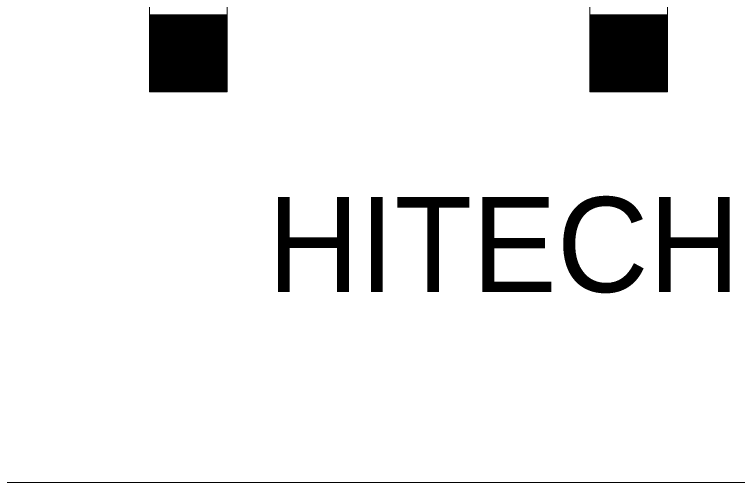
# Model space of a CAD drawing. Units: millimetres at full size; details may follow other scales. Extents: x -2000 to 2000, y -1385 to 1385.
# Drawn here: x -1757.9 to -1618.3, y -1385 to -1294.6 of the extents above; entities that cross this region are included whole.
import ezdxf
from ezdxf.enums import TextEntityAlignment as Align

# ---------------------------------------------------------------- set-up
doc = ezdxf.new("R2010")
doc.units = ezdxf.units.MM
doc.header["$LTSCALE"] = 10
doc.layers.add('1-1_0', color=7, linetype='Continuous', lineweight=20)
doc.layers.add('8-0', color=7, linetype='Continuous', lineweight=9)
doc.layers.add('9-0', color=7, linetype='Continuous')
doc.styles.add('AR ADGothicJP Medium', font='')
doc.styles.get('AR ADGothicJP Medium').set_extended_font_data('AR ADGothicJP Medium')

msp = doc.modelspace()

# ---------------------------------------------------------------- linework, layer by layer
at = {"layer": '1-1_0'}
msp.add_lwpolyline([(-2000, -1385), (2000, -1385), (2000, 1385), (-2000, 1385)], close=True, dxfattribs=at)
at = {"layer": '8-0', "lineweight": 20}
for p, q in [((-1716.81, -1309.55), (-1716.81, -1209.55)), ((-1646.81, -1309.55), (-1646.81, -1209.55)), ((-1631.81, -1309.55), (-1631.81, -1209.55)), ((-1731.81, -1267.05), (-1731.81, -1309.55)), ((-1731.81, -1309.55), (-1716.81, -1309.55)), ((-1646.81, -1309.55), (-1631.81, -1309.55))]:
    msp.add_line(p, q, dxfattribs=at)
at = {"layer": '8-0'}
for p, q in [((-1716.81, -1267.05), (-1716.81, -1309.55)), ((-1731.81, -1294.65), (-1716.81, -1294.65)), ((-1731.81, -1294.65), (-1716.81, -1294.65)), ((-1731.81, -1294.75), (-1716.81, -1294.75)), ((-1731.81, -1294.75), (-1716.81, -1294.75)), ((-1731.81, -1294.85), (-1716.81, -1294.85)), ((-1731.81, -1294.85), (-1716.81, -1294.85)), ((-1731.81, -1294.95), (-1716.81, -1294.95)), ((-1731.81, -1294.95), (-1716.81, -1294.95)), ((-1731.81, -1295.05), (-1716.81, -1295.05)), ((-1731.81, -1295.05), (-1716.81, -1295.05)), ((-1731.81, -1295.15), (-1716.81, -1295.15)), ((-1731.81, -1295.15), (-1716.81, -1295.15)), ((-1731.81, -1295.25), (-1716.81, -1295.25)), ((-1731.81, -1295.25), (-1716.81, -1295.25)), ((-1731.81, -1295.35), (-1716.81, -1295.35)), ((-1731.81, -1295.35), (-1716.81, -1295.35)), ((-1731.81, -1295.45), (-1716.81, -1295.45)), ((-1731.81, -1295.45), (-1716.81, -1295.45)), ((-1646.81, -1294.65), (-1631.81, -1294.65)), ((-1646.81, -1294.75), (-1631.81, -1294.75)), ((-1646.81, -1294.85), (-1631.81, -1294.85)), ((-1646.81, -1294.95), (-1631.81, -1294.95)), ((-1646.81, -1295.05), (-1631.81, -1295.05)), ((-1646.81, -1295.15), (-1631.81, -1295.15)), ((-1646.81, -1295.25), (-1631.81, -1295.25)), ((-1646.81, -1295.35), (-1631.81, -1295.35)), ((-1646.81, -1295.45), (-1631.81, -1295.45)), ((-1731.81, -1295.55), (-1716.81, -1295.55)), ((-1731.81, -1295.55), (-1716.81, -1295.55)), ((-1731.81, -1295.65), (-1716.81, -1295.65)), ((-1731.81, -1295.65), (-1716.81, -1295.65)), ((-1731.81, -1295.75), (-1716.81, -1295.75)), ((-1731.81, -1295.75), (-1716.81, -1295.75)), ((-1731.81, -1295.85), (-1716.81, -1295.85)), ((-1731.81, -1295.85), (-1716.81, -1295.85)), ((-1731.81, -1295.95), (-1716.81, -1295.95)), ((-1731.81, -1295.95), (-1716.81, -1295.95)), ((-1731.81, -1296.05), (-1716.81, -1296.05)), ((-1731.81, -1296.05), (-1716.81, -1296.05)), ((-1731.81, -1296.15), (-1716.81, -1296.15)), ((-1731.81, -1296.15), (-1716.81, -1296.15)), ((-1731.81, -1296.25), (-1716.81, -1296.25)), ((-1731.81, -1296.25), (-1716.81, -1296.25)), ((-1731.81, -1296.35), (-1716.81, -1296.35)), ((-1731.81, -1296.35), (-1716.81, -1296.35)), ((-1731.81, -1296.45), (-1716.81, -1296.45)), ((-1731.81, -1296.45), (-1716.81, -1296.45)), ((-1731.81, -1296.55), (-1716.81, -1296.55)), ((-1731.81, -1296.55), (-1716.81, -1296.55)), ((-1731.81, -1296.65), (-1716.81, -1296.65)), ((-1731.81, -1296.65), (-1716.81, -1296.65)), ((-1731.81, -1296.75), (-1716.81, -1296.75)), ((-1731.81, -1296.75), (-1716.81, -1296.75)), ((-1731.81, -1296.85), (-1716.81, -1296.85)), ((-1731.81, -1296.85), (-1716.81, -1296.85)), ((-1646.81, -1295.55), (-1631.81, -1295.55)), ((-1646.81, -1295.65), (-1631.81, -1295.65)), ((-1646.81, -1295.75), (-1631.81, -1295.75)), ((-1646.81, -1295.85), (-1631.81, -1295.85)), ((-1646.81, -1295.95), (-1631.81, -1295.95)), ((-1646.81, -1296.05), (-1631.81, -1296.05)), ((-1646.81, -1296.15), (-1631.81, -1296.15)), ((-1646.81, -1296.25), (-1631.81, -1296.25)), ((-1646.81, -1296.35), (-1631.81, -1296.35)), ((-1646.81, -1296.45), (-1631.81, -1296.45)), ((-1646.81, -1296.55), (-1631.81, -1296.55)), ((-1646.81, -1296.65), (-1631.81, -1296.65)), ((-1646.81, -1296.75), (-1631.81, -1296.75)), ((-1646.81, -1296.85), (-1631.81, -1296.85)), ((-1731.81, -1296.95), (-1716.81, -1296.95)), ((-1731.81, -1296.95), (-1716.81, -1296.95)), ((-1731.81, -1297.05), (-1716.81, -1297.05)), ((-1731.81, -1297.05), (-1716.81, -1297.05)), ((-1731.81, -1297.15), (-1716.81, -1297.15)), ((-1731.81, -1297.15), (-1716.81, -1297.15)), ((-1731.81, -1297.25), (-1716.81, -1297.25)), ((-1731.81, -1297.25), (-1716.81, -1297.25)), ((-1731.81, -1297.35), (-1716.81, -1297.35)), ((-1731.81, -1297.35), (-1716.81, -1297.35)), ((-1731.81, -1297.45), (-1716.81, -1297.45)), ((-1731.81, -1297.45), (-1716.81, -1297.45)), ((-1731.81, -1297.55), (-1716.81, -1297.55)), ((-1731.81, -1297.55), (-1716.81, -1297.55)), ((-1731.81, -1297.65), (-1716.81, -1297.65)), ((-1731.81, -1297.65), (-1716.81, -1297.65)), ((-1731.81, -1297.75), (-1716.81, -1297.75)), ((-1731.81, -1297.75), (-1716.81, -1297.75)), ((-1731.81, -1297.85), (-1716.81, -1297.85)), ((-1731.81, -1297.85), (-1716.81, -1297.85)), ((-1731.81, -1297.95), (-1716.81, -1297.95)), ((-1731.81, -1297.95), (-1716.81, -1297.95)), ((-1731.81, -1298.05), (-1716.81, -1298.05)), ((-1731.81, -1298.05), (-1716.81, -1298.05)), ((-1731.81, -1298.15), (-1716.81, -1298.15)), ((-1731.81, -1298.15), (-1716.81, -1298.15)), ((-1731.81, -1298.25), (-1716.81, -1298.25)), ((-1731.81, -1298.25), (-1716.81, -1298.25)), ((-1646.81, -1296.95), (-1631.81, -1296.95)), ((-1646.81, -1297.05), (-1631.81, -1297.05)), ((-1646.81, -1297.15), (-1631.81, -1297.15)), ((-1646.81, -1297.25), (-1631.81, -1297.25)), ((-1646.81, -1297.35), (-1631.81, -1297.35)), ((-1646.81, -1297.45), (-1631.81, -1297.45)), ((-1646.81, -1297.55), (-1631.81, -1297.55)), ((-1646.81, -1297.65), (-1631.81, -1297.65)), ((-1646.81, -1297.75), (-1631.81, -1297.75)), ((-1646.81, -1297.85), (-1631.81, -1297.85)), ((-1646.81, -1297.95), (-1631.81, -1297.95)), ((-1646.81, -1298.05), (-1631.81, -1298.05)), ((-1646.81, -1298.15), (-1631.81, -1298.15)), ((-1646.81, -1298.25), (-1631.81, -1298.25)), ((-1731.81, -1298.35), (-1716.81, -1298.35)), ((-1731.81, -1298.35), (-1716.81, -1298.35)), ((-1731.81, -1298.45), (-1716.81, -1298.45)), ((-1731.81, -1298.45), (-1716.81, -1298.45)), ((-1731.81, -1298.55), (-1716.81, -1298.55)), ((-1731.81, -1298.55), (-1716.81, -1298.55)), ((-1731.81, -1298.65), (-1716.81, -1298.65)), ((-1731.81, -1298.65), (-1716.81, -1298.65)), ((-1731.81, -1298.75), (-1716.81, -1298.75)), ((-1731.81, -1298.75), (-1716.81, -1298.75)), ((-1731.81, -1298.85), (-1716.81, -1298.85)), ((-1731.81, -1298.85), (-1716.81, -1298.85)), ((-1731.81, -1298.95), (-1716.81, -1298.95)), ((-1731.81, -1298.95), (-1716.81, -1298.95)), ((-1731.81, -1299.05), (-1716.81, -1299.05)), ((-1731.81, -1299.05), (-1716.81, -1299.05)), ((-1731.81, -1299.15), (-1716.81, -1299.15)), ((-1731.81, -1299.15), (-1716.81, -1299.15)), ((-1731.81, -1299.25), (-1716.81, -1299.25)), ((-1731.81, -1299.25), (-1716.81, -1299.25)), ((-1731.81, -1299.35), (-1716.81, -1299.35)), ((-1731.81, -1299.35), (-1716.81, -1299.35)), ((-1731.81, -1299.45), (-1716.81, -1299.45)), ((-1731.81, -1299.45), (-1716.81, -1299.45)), ((-1731.81, -1299.55), (-1716.81, -1299.55)), ((-1731.81, -1299.55), (-1716.81, -1299.55)), ((-1731.81, -1299.65), (-1716.81, -1299.65)), ((-1731.81, -1299.65), (-1716.81, -1299.65)), ((-1646.81, -1298.35), (-1631.81, -1298.35)), ((-1646.81, -1298.45), (-1631.81, -1298.45)), ((-1646.81, -1298.55), (-1631.81, -1298.55)), ((-1646.81, -1298.65), (-1631.81, -1298.65)), ((-1646.81, -1298.75), (-1631.81, -1298.75)), ((-1646.81, -1298.85), (-1631.81, -1298.85)), ((-1646.81, -1298.95), (-1631.81, -1298.95)), ((-1646.81, -1299.05), (-1631.81, -1299.05)), ((-1646.81, -1299.15), (-1631.81, -1299.15)), ((-1646.81, -1299.25), (-1631.81, -1299.25)), ((-1646.81, -1299.35), (-1631.81, -1299.35)), ((-1646.81, -1299.45), (-1631.81, -1299.45)), ((-1646.81, -1299.55), (-1631.81, -1299.55)), ((-1646.81, -1299.65), (-1631.81, -1299.65)), ((-1731.81, -1299.75), (-1716.81, -1299.75)), ((-1731.81, -1299.75), (-1716.81, -1299.75)), ((-1731.81, -1299.85), (-1716.81, -1299.85)), ((-1731.81, -1299.85), (-1716.81, -1299.85)), ((-1731.81, -1299.95), (-1716.81, -1299.95)), ((-1731.81, -1299.95), (-1716.81, -1299.95)), ((-1731.81, -1300.05), (-1716.81, -1300.05)), ((-1731.81, -1300.05), (-1716.81, -1300.05)), ((-1731.81, -1300.15), (-1716.81, -1300.15)), ((-1731.81, -1300.15), (-1716.81, -1300.15)), ((-1731.81, -1300.25), (-1716.81, -1300.25)), ((-1731.81, -1300.25), (-1716.81, -1300.25)), ((-1731.81, -1300.35), (-1716.81, -1300.35)), ((-1731.81, -1300.35), (-1716.81, -1300.35)), ((-1731.81, -1300.45), (-1716.81, -1300.45)), ((-1731.81, -1300.45), (-1716.81, -1300.45)), ((-1731.81, -1300.55), (-1716.81, -1300.55)), ((-1731.81, -1300.55), (-1716.81, -1300.55)), ((-1731.81, -1300.65), (-1716.81, -1300.65)), ((-1731.81, -1300.65), (-1716.81, -1300.65)), ((-1731.81, -1300.75), (-1716.81, -1300.75)), ((-1731.81, -1300.75), (-1716.81, -1300.75)), ((-1731.81, -1300.85), (-1716.81, -1300.85)), ((-1731.81, -1300.85), (-1716.81, -1300.85)), ((-1731.81, -1300.95), (-1716.81, -1300.95)), ((-1731.81, -1300.95), (-1716.81, -1300.95)), ((-1731.81, -1301.05), (-1716.81, -1301.05)), ((-1731.81, -1301.05), (-1716.81, -1301.05)), ((-1646.81, -1299.75), (-1631.81, -1299.75)), ((-1646.81, -1299.85), (-1631.81, -1299.85)), ((-1646.81, -1299.95), (-1631.81, -1299.95)), ((-1646.81, -1300.05), (-1631.81, -1300.05)), ((-1646.81, -1300.15), (-1631.81, -1300.15)), ((-1646.81, -1300.25), (-1631.81, -1300.25)), ((-1646.81, -1300.35), (-1631.81, -1300.35)), ((-1646.81, -1300.45), (-1631.81, -1300.45)), ((-1646.81, -1300.55), (-1631.81, -1300.55)), ((-1646.81, -1300.65), (-1631.81, -1300.65)), ((-1646.81, -1300.75), (-1631.81, -1300.75)), ((-1646.81, -1300.85), (-1631.81, -1300.85)), ((-1646.81, -1300.95), (-1631.81, -1300.95)), ((-1646.81, -1301.05), (-1631.81, -1301.05)), ((-1731.81, -1301.15), (-1716.81, -1301.15)), ((-1731.81, -1301.15), (-1716.81, -1301.15)), ((-1731.81, -1301.25), (-1716.81, -1301.25)), ((-1731.81, -1301.25), (-1716.81, -1301.25)), ((-1731.81, -1301.35), (-1716.81, -1301.35)), ((-1731.81, -1301.35), (-1716.81, -1301.35)), ((-1731.81, -1301.45), (-1716.81, -1301.45)), ((-1731.81, -1301.45), (-1716.81, -1301.45)), ((-1731.81, -1301.55), (-1716.81, -1301.55)), ((-1731.81, -1301.55), (-1716.81, -1301.55)), ((-1731.81, -1301.65), (-1716.81, -1301.65)), ((-1731.81, -1301.65), (-1716.81, -1301.65)), ((-1731.81, -1301.75), (-1716.81, -1301.75)), ((-1731.81, -1301.75), (-1716.81, -1301.75)), ((-1731.81, -1301.85), (-1716.81, -1301.85)), ((-1731.81, -1301.85), (-1716.81, -1301.85)), ((-1731.81, -1301.95), (-1716.81, -1301.95)), ((-1731.81, -1301.95), (-1716.81, -1301.95)), ((-1731.81, -1302.05), (-1716.81, -1302.05)), ((-1731.81, -1302.05), (-1716.81, -1302.05)), ((-1731.81, -1302.15), (-1716.81, -1302.15)), ((-1731.81, -1302.15), (-1716.81, -1302.15)), ((-1731.81, -1302.25), (-1716.81, -1302.25)), ((-1731.81, -1302.25), (-1716.81, -1302.25)), ((-1731.81, -1302.35), (-1716.81, -1302.35)), ((-1731.81, -1302.35), (-1716.81, -1302.35)), ((-1731.81, -1302.45), (-1716.81, -1302.45)), ((-1731.81, -1302.45), (-1716.81, -1302.45)), ((-1646.81, -1301.15), (-1631.81, -1301.15)), ((-1646.81, -1301.25), (-1631.81, -1301.25)), ((-1646.81, -1301.35), (-1631.81, -1301.35)), ((-1646.81, -1301.45), (-1631.81, -1301.45)), ((-1646.81, -1301.55), (-1631.81, -1301.55)), ((-1646.81, -1301.65), (-1631.81, -1301.65)), ((-1646.81, -1301.75), (-1631.81, -1301.75)), ((-1646.81, -1301.85), (-1631.81, -1301.85)), ((-1646.81, -1301.95), (-1631.81, -1301.95)), ((-1646.81, -1302.05), (-1631.81, -1302.05)), ((-1646.81, -1302.15), (-1631.81, -1302.15)), ((-1646.81, -1302.25), (-1631.81, -1302.25)), ((-1646.81, -1302.35), (-1631.81, -1302.35)), ((-1646.81, -1302.45), (-1631.81, -1302.45)), ((-1731.81, -1302.55), (-1716.81, -1302.55)), ((-1731.81, -1302.55), (-1716.81, -1302.55)), ((-1731.81, -1302.65), (-1716.81, -1302.65)), ((-1731.81, -1302.65), (-1716.81, -1302.65)), ((-1731.81, -1302.75), (-1716.81, -1302.75)), ((-1731.81, -1302.75), (-1716.81, -1302.75)), ((-1731.81, -1302.85), (-1716.81, -1302.85)), ((-1731.81, -1302.85), (-1716.81, -1302.85)), ((-1731.81, -1302.95), (-1716.81, -1302.95)), ((-1731.81, -1302.95), (-1716.81, -1302.95)), ((-1731.81, -1303.05), (-1716.81, -1303.05)), ((-1731.81, -1303.05), (-1716.81, -1303.05)), ((-1731.81, -1303.15), (-1716.81, -1303.15)), ((-1731.81, -1303.15), (-1716.81, -1303.15)), ((-1731.81, -1303.25), (-1716.81, -1303.25)), ((-1731.81, -1303.25), (-1716.81, -1303.25)), ((-1731.81, -1303.35), (-1716.81, -1303.35)), ((-1731.81, -1303.35), (-1716.81, -1303.35)), ((-1731.81, -1303.45), (-1716.81, -1303.45)), ((-1731.81, -1303.45), (-1716.81, -1303.45)), ((-1731.81, -1303.55), (-1716.81, -1303.55)), ((-1731.81, -1303.55), (-1716.81, -1303.55)), ((-1731.81, -1303.65), (-1716.81, -1303.65)), ((-1731.81, -1303.65), (-1716.81, -1303.65)), ((-1731.81, -1303.75), (-1716.81, -1303.75)), ((-1731.81, -1303.75), (-1716.81, -1303.75)), ((-1731.81, -1303.85), (-1716.81, -1303.85)), ((-1731.81, -1303.85), (-1716.81, -1303.85)), ((-1646.81, -1302.55), (-1631.81, -1302.55)), ((-1646.81, -1302.65), (-1631.81, -1302.65)), ((-1646.81, -1302.75), (-1631.81, -1302.75)), ((-1646.81, -1302.85), (-1631.81, -1302.85)), ((-1646.81, -1302.95), (-1631.81, -1302.95)), ((-1646.81, -1303.05), (-1631.81, -1303.05)), ((-1646.81, -1303.15), (-1631.81, -1303.15)), ((-1646.81, -1303.25), (-1631.81, -1303.25)), ((-1646.81, -1303.35), (-1631.81, -1303.35)), ((-1646.81, -1303.45), (-1631.81, -1303.45)), ((-1646.81, -1303.55), (-1631.81, -1303.55)), ((-1646.81, -1303.65), (-1631.81, -1303.65)), ((-1646.81, -1303.75), (-1631.81, -1303.75)), ((-1646.81, -1303.85), (-1631.81, -1303.85)), ((-1731.81, -1303.95), (-1716.81, -1303.95)), ((-1731.81, -1303.95), (-1716.81, -1303.95)), ((-1731.81, -1304.05), (-1716.81, -1304.05)), ((-1731.81, -1304.05), (-1716.81, -1304.05)), ((-1731.81, -1304.15), (-1716.81, -1304.15)), ((-1731.81, -1304.15), (-1716.81, -1304.15)), ((-1731.81, -1304.25), (-1716.81, -1304.25)), ((-1731.81, -1304.25), (-1716.81, -1304.25)), ((-1731.81, -1304.35), (-1716.81, -1304.35)), ((-1731.81, -1304.35), (-1716.81, -1304.35)), ((-1731.81, -1304.45), (-1716.81, -1304.45)), ((-1731.81, -1304.45), (-1716.81, -1304.45)), ((-1731.81, -1304.55), (-1716.81, -1304.55)), ((-1731.81, -1304.55), (-1716.81, -1304.55)), ((-1731.81, -1304.65), (-1716.81, -1304.65)), ((-1731.81, -1304.65), (-1716.81, -1304.65)), ((-1731.81, -1304.75), (-1716.81, -1304.75)), ((-1731.81, -1304.75), (-1716.81, -1304.75)), ((-1731.81, -1304.85), (-1716.81, -1304.85)), ((-1731.81, -1304.85), (-1716.81, -1304.85)), ((-1731.81, -1304.95), (-1716.81, -1304.95)), ((-1731.81, -1304.95), (-1716.81, -1304.95)), ((-1731.81, -1305.05), (-1716.81, -1305.05)), ((-1731.81, -1305.05), (-1716.81, -1305.05)), ((-1731.81, -1305.15), (-1716.81, -1305.15)), ((-1731.81, -1305.15), (-1716.81, -1305.15)), ((-1646.81, -1303.95), (-1631.81, -1303.95)), ((-1646.81, -1304.05), (-1631.81, -1304.05)), ((-1646.81, -1304.15), (-1631.81, -1304.15)), ((-1646.81, -1304.25), (-1631.81, -1304.25)), ((-1646.81, -1304.35), (-1631.81, -1304.35)), ((-1646.81, -1304.45), (-1631.81, -1304.45)), ((-1646.81, -1304.55), (-1631.81, -1304.55)), ((-1646.81, -1304.65), (-1631.81, -1304.65)), ((-1646.81, -1304.75), (-1631.81, -1304.75)), ((-1646.81, -1304.85), (-1631.81, -1304.85)), ((-1646.81, -1304.95), (-1631.81, -1304.95)), ((-1646.81, -1305.05), (-1631.81, -1305.05)), ((-1646.81, -1305.15), (-1631.81, -1305.15)), ((-1731.81, -1305.25), (-1716.81, -1305.25)), ((-1731.81, -1305.25), (-1716.81, -1305.25)), ((-1731.81, -1305.35), (-1716.81, -1305.35)), ((-1731.81, -1305.35), (-1716.81, -1305.35)), ((-1731.81, -1305.45), (-1716.81, -1305.45)), ((-1731.81, -1305.45), (-1716.81, -1305.45)), ((-1731.81, -1305.55), (-1716.81, -1305.55)), ((-1731.81, -1305.55), (-1716.81, -1305.55)), ((-1731.81, -1305.65), (-1716.81, -1305.65)), ((-1731.81, -1305.65), (-1716.81, -1305.65)), ((-1731.81, -1305.75), (-1716.81, -1305.75)), ((-1731.81, -1305.75), (-1716.81, -1305.75)), ((-1731.81, -1305.85), (-1716.81, -1305.85)), ((-1731.81, -1305.85), (-1716.81, -1305.85)), ((-1731.81, -1305.95), (-1716.81, -1305.95)), ((-1731.81, -1305.95), (-1716.81, -1305.95)), ((-1731.81, -1306.05), (-1716.81, -1306.05)), ((-1731.81, -1306.05), (-1716.81, -1306.05)), ((-1731.81, -1306.15), (-1716.81, -1306.15)), ((-1731.81, -1306.15), (-1716.81, -1306.15)), ((-1731.81, -1306.25), (-1716.81, -1306.25)), ((-1731.81, -1306.25), (-1716.81, -1306.25)), ((-1731.81, -1306.35), (-1716.81, -1306.35)), ((-1731.81, -1306.35), (-1716.81, -1306.35)), ((-1731.81, -1306.45), (-1716.81, -1306.45)), ((-1731.81, -1306.45), (-1716.81, -1306.45)), ((-1731.81, -1306.55), (-1716.81, -1306.55)), ((-1731.81, -1306.55), (-1716.81, -1306.55)), ((-1646.81, -1305.25), (-1631.81, -1305.25)), ((-1646.81, -1305.35), (-1631.81, -1305.35)), ((-1646.81, -1305.45), (-1631.81, -1305.45)), ((-1646.81, -1305.55), (-1631.81, -1305.55)), ((-1646.81, -1305.65), (-1631.81, -1305.65)), ((-1646.81, -1305.75), (-1631.81, -1305.75)), ((-1646.81, -1305.85), (-1631.81, -1305.85)), ((-1646.81, -1305.95), (-1631.81, -1305.95)), ((-1646.81, -1306.05), (-1631.81, -1306.05)), ((-1646.81, -1306.15), (-1631.81, -1306.15)), ((-1646.81, -1306.25), (-1631.81, -1306.25)), ((-1646.81, -1306.35), (-1631.81, -1306.35)), ((-1646.81, -1306.45), (-1631.81, -1306.45)), ((-1646.81, -1306.55), (-1631.81, -1306.55)), ((-1731.81, -1306.65), (-1716.81, -1306.65)), ((-1731.81, -1306.65), (-1716.81, -1306.65)), ((-1731.81, -1306.75), (-1716.81, -1306.75)), ((-1731.81, -1306.75), (-1716.81, -1306.75)), ((-1731.81, -1306.85), (-1716.81, -1306.85)), ((-1731.81, -1306.85), (-1716.81, -1306.85)), ((-1731.81, -1306.95), (-1716.81, -1306.95)), ((-1731.81, -1306.95), (-1716.81, -1306.95)), ((-1731.81, -1307.05), (-1716.81, -1307.05)), ((-1731.81, -1307.05), (-1716.81, -1307.05)), ((-1731.81, -1307.15), (-1716.81, -1307.15)), ((-1731.81, -1307.15), (-1716.81, -1307.15)), ((-1731.81, -1307.25), (-1716.81, -1307.25)), ((-1731.81, -1307.25), (-1716.81, -1307.25)), ((-1731.81, -1307.35), (-1716.81, -1307.35)), ((-1731.81, -1307.35), (-1716.81, -1307.35)), ((-1731.81, -1307.45), (-1716.81, -1307.45)), ((-1731.81, -1307.45), (-1716.81, -1307.45)), ((-1731.81, -1307.55), (-1716.81, -1307.55)), ((-1731.81, -1307.55), (-1716.81, -1307.55)), ((-1731.81, -1307.65), (-1716.81, -1307.65)), ((-1731.81, -1307.65), (-1716.81, -1307.65)), ((-1731.81, -1307.75), (-1716.81, -1307.75)), ((-1731.81, -1307.75), (-1716.81, -1307.75)), ((-1731.81, -1307.85), (-1716.81, -1307.85)), ((-1731.81, -1307.85), (-1716.81, -1307.85)), ((-1731.81, -1307.95), (-1716.81, -1307.95)), ((-1731.81, -1307.95), (-1716.81, -1307.95)), ((-1646.81, -1306.65), (-1631.81, -1306.65)), ((-1646.81, -1306.75), (-1631.81, -1306.75)), ((-1646.81, -1306.85), (-1631.81, -1306.85)), ((-1646.81, -1306.95), (-1631.81, -1306.95)), ((-1646.81, -1307.05), (-1631.81, -1307.05)), ((-1646.81, -1307.15), (-1631.81, -1307.15)), ((-1646.81, -1307.25), (-1631.81, -1307.25)), ((-1646.81, -1307.35), (-1631.81, -1307.35)), ((-1646.81, -1307.45), (-1631.81, -1307.45)), ((-1646.81, -1307.55), (-1631.81, -1307.55)), ((-1646.81, -1307.65), (-1631.81, -1307.65)), ((-1646.81, -1307.75), (-1631.81, -1307.75)), ((-1646.81, -1307.85), (-1631.81, -1307.85)), ((-1646.81, -1307.95), (-1631.81, -1307.95)), ((-1731.81, -1308.05), (-1716.81, -1308.05)), ((-1731.81, -1308.05), (-1716.81, -1308.05)), ((-1731.81, -1308.15), (-1716.81, -1308.15)), ((-1731.81, -1308.15), (-1716.81, -1308.15)), ((-1731.81, -1308.25), (-1716.81, -1308.25)), ((-1731.81, -1308.25), (-1716.81, -1308.25)), ((-1731.81, -1308.35), (-1716.81, -1308.35)), ((-1731.81, -1308.35), (-1716.81, -1308.35)), ((-1731.81, -1308.45), (-1716.81, -1308.45)), ((-1731.81, -1308.45), (-1716.81, -1308.45)), ((-1731.81, -1308.55), (-1716.81, -1308.55)), ((-1731.81, -1308.55), (-1716.81, -1308.55)), ((-1731.81, -1308.65), (-1716.81, -1308.65)), ((-1731.81, -1308.65), (-1716.81, -1308.65)), ((-1731.81, -1308.75), (-1716.81, -1308.75)), ((-1731.81, -1308.75), (-1716.81, -1308.75)), ((-1731.81, -1308.85), (-1716.81, -1308.85)), ((-1731.81, -1308.85), (-1716.81, -1308.85)), ((-1731.81, -1308.95), (-1716.81, -1308.95)), ((-1731.81, -1308.95), (-1716.81, -1308.95)), ((-1731.81, -1309.05), (-1716.81, -1309.05)), ((-1731.81, -1309.05), (-1716.81, -1309.05)), ((-1731.81, -1309.15), (-1716.81, -1309.15)), ((-1731.81, -1309.15), (-1716.81, -1309.15)), ((-1731.81, -1309.25), (-1716.81, -1309.25)), ((-1731.81, -1309.25), (-1716.81, -1309.25)), ((-1731.81, -1309.35), (-1716.81, -1309.35)), ((-1731.81, -1309.35), (-1716.81, -1309.35)), ((-1646.81, -1308.05), (-1631.81, -1308.05)), ((-1646.81, -1308.15), (-1631.81, -1308.15)), ((-1646.81, -1308.25), (-1631.81, -1308.25)), ((-1646.81, -1308.35), (-1631.81, -1308.35)), ((-1646.81, -1308.45), (-1631.81, -1308.45)), ((-1646.81, -1308.55), (-1631.81, -1308.55)), ((-1646.81, -1308.65), (-1631.81, -1308.65)), ((-1646.81, -1308.75), (-1631.81, -1308.75)), ((-1646.81, -1308.85), (-1631.81, -1308.85)), ((-1646.81, -1308.95), (-1631.81, -1308.95)), ((-1646.81, -1309.05), (-1631.81, -1309.05)), ((-1646.81, -1309.15), (-1631.81, -1309.15)), ((-1646.81, -1309.25), (-1631.81, -1309.25)), ((-1646.81, -1309.35), (-1631.81, -1309.35)), ((-1731.81, -1309.45), (-1716.81, -1309.45)), ((-1731.81, -1309.45), (-1716.81, -1309.45)), ((-1731.81, -1309.55), (-1716.81, -1309.55)), ((-1731.81, -1309.55), (-1716.81, -1309.55)), ((-1646.81, -1309.45), (-1631.81, -1309.45)), ((-1646.81, -1309.55), (-1631.81, -1309.55))]:
    msp.add_line(p, q, dxfattribs=at)

# ---------------------------------------------------------------- texts
at = {"layer": '9-0', "style": 'AR ADGothicJP Medium'}
msp.add_text('HITECH', height=18.33, dxfattribs=at).set_placement((-1709.04, -1353.71), align=Align.BOTTOM_LEFT)

doc.saveas('drawing.dxf')
